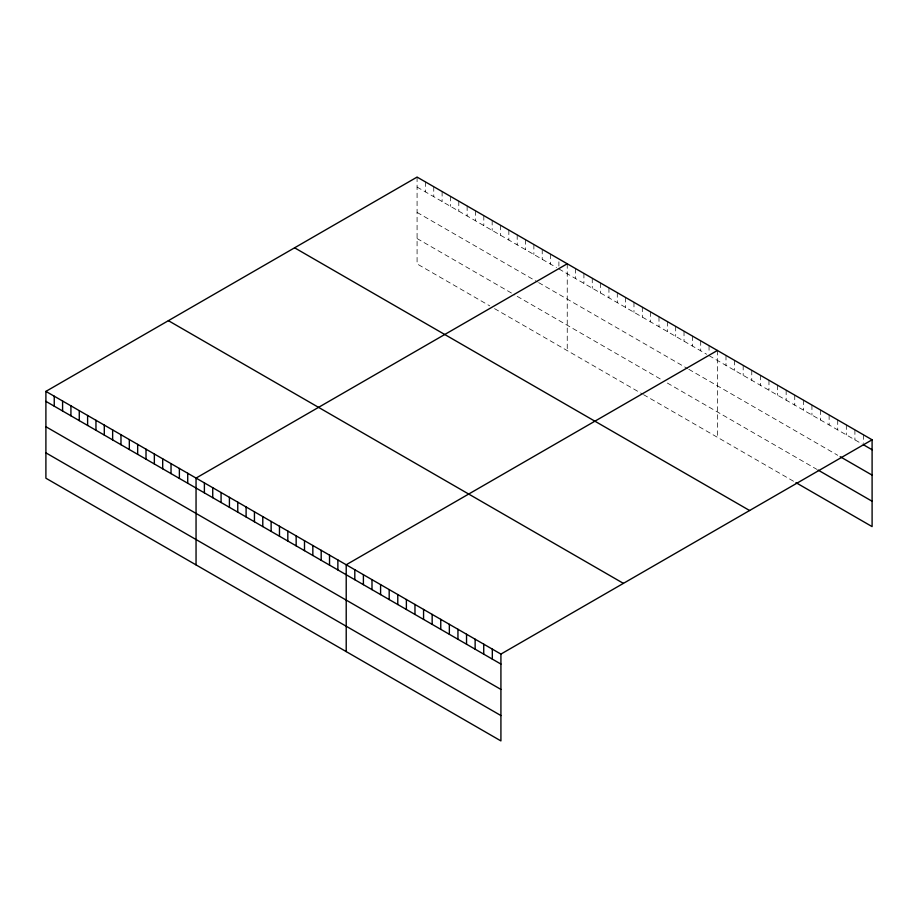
<?xml version="1.0" encoding="UTF-8"?>
<svg xmlns="http://www.w3.org/2000/svg" width="918" height="918" viewBox="0 0 918 918"><rect width="100%" height="100%" fill="white"/><g stroke="black" fill="none" stroke-linecap="round" stroke-linejoin="round"><path stroke-width="0.69" stroke-dasharray="4.59 3.44" d="M417.082 177.082L417.082 263.914L489.776 305.878M417.082 187.065L556.515 267.563M558.901 268.94L706.665 354.256M709.052 355.633L862.277 444.094M417.082 212.425L537.443 281.918M538.636 282.606L687.605 368.611M688.798 369.3L837.721 455.282M417.082 238.554L514.803 294.965M517.19 296.342L661.385 379.593M667.34 383.036L816.848 469.35M494.538 308.632L642.313 393.948M643.507 394.637L794.747 481.95M863.505 434.822L863.505 443.383M854.91 429.865L854.91 439.848M846.316 424.908L846.316 434.88M837.721 419.939L837.721 429.922M829.126 414.982L829.126 424.954M820.531 410.013L820.531 419.996M811.937 405.056L811.937 415.028M803.342 400.087L803.342 410.071M794.747 395.13L794.747 405.113M786.152 390.161L786.152 400.145M777.557 385.204L777.557 395.188M768.963 380.247L768.963 390.219M760.368 375.278L760.368 385.262M751.773 370.321L751.773 380.293M743.178 365.353L743.178 375.336M734.584 360.395L734.584 370.379M725.989 355.427L725.989 365.41M717.394 350.469L717.394 437.289M709.052 345.65L709.052 352.776M700.709 340.842L700.709 350.814M692.367 336.022L692.367 346.006M684.025 331.203L684.025 341.186M675.682 326.383L675.682 336.367M667.34 321.575L667.34 331.547M658.998 316.756L658.998 326.739M650.655 311.936L650.655 321.92M642.313 307.128L642.313 317.1M633.971 302.309L633.971 312.292M625.628 297.489L625.628 307.473M617.286 292.67L617.286 302.653M608.944 287.862L608.944 297.834M600.601 283.042L600.601 293.026M592.259 278.223L592.259 288.206M583.917 273.415L583.917 283.387M575.575 268.595L575.575 278.579M567.244 263.776L567.244 350.607M558.901 261.814L558.901 266.094M550.559 254.148L550.559 264.12M542.217 249.329L542.217 259.312M533.874 244.509L533.874 254.493M525.532 239.701L525.532 249.673M517.19 234.882L517.19 244.865M508.847 230.062L508.847 240.046M500.505 225.254L500.505 235.226M492.163 220.435L492.163 230.407M483.82 215.615L483.82 225.598M475.478 210.796L475.478 220.779M467.136 205.988L467.136 215.959M458.793 201.168L458.793 211.151M450.451 196.349L450.451 206.332M442.109 191.541L442.109 201.512M433.766 186.721L433.766 196.693M425.424 181.902L425.424 191.885"/><path stroke-width="1.38" d="M45.9 391.389L500.918 654.086L500.918 740.918L45.9 478.209L45.9 391.389L417.082 177.082L872.1 439.791L872.1 526.611L795.975 482.661M567.244 263.776L196.05 478.083L196.05 564.903M717.394 350.469L346.212 564.765L346.212 651.596M500.918 654.086L872.1 439.791M863.505 444.805L872.1 449.763M840.177 456.694L872.1 475.122M818.076 470.062L872.1 501.251M294.598 247.803L749.604 510.511M168.396 320.669L623.402 583.366M45.9 401.361L500.918 664.07M45.9 426.721L500.918 689.429M45.9 452.849L500.918 715.558M492.323 649.129L492.323 659.101M483.729 644.161L483.729 654.144M475.134 639.203L475.134 649.187M466.539 634.235L466.539 644.218M457.944 629.278L457.944 639.261M449.35 624.32L449.35 634.292M440.755 619.352L440.755 629.335M432.16 614.394L432.16 624.366M423.565 609.426L423.565 619.409M414.97 604.469L414.97 614.452M406.376 599.5L406.376 609.483M397.781 594.543L397.781 604.526M389.186 589.585L389.186 599.557M380.591 584.617L380.591 594.6M371.997 579.66L371.997 589.631M363.402 574.691L363.402 584.674M354.807 569.734L354.807 579.706M337.87 559.957L337.87 569.929M329.528 555.138L329.528 565.121M321.185 550.318L321.185 560.301M312.843 545.51L312.843 555.482M304.501 540.691L304.501 550.662M296.158 535.871L296.158 545.854M287.816 531.052L287.816 541.035M279.474 526.244L279.474 536.215M271.131 521.424L271.131 531.407M262.789 516.604L262.789 526.588M254.447 511.796L254.447 521.768M246.104 506.977L246.104 516.96M237.762 502.157L237.762 512.141M229.42 497.338L229.42 507.321M221.077 492.53L221.077 502.502M212.735 487.71L212.735 497.694M204.393 482.891L204.393 492.874M187.72 473.263L187.72 483.247M179.377 468.444L179.377 478.427M171.035 463.624L171.035 473.608M162.693 458.816L162.693 468.788M154.35 453.997L154.35 463.98M146.008 449.177L146.008 459.161M137.666 444.369L137.666 454.341M129.323 439.55L129.323 449.533M120.981 434.73L120.981 444.714M112.639 429.911L112.639 439.894M104.296 425.103L104.296 435.075M95.954 420.283L95.954 430.267M87.612 415.464L87.612 425.447M79.269 410.656L79.269 420.628M70.927 405.836L70.927 415.82M62.585 401.017L62.585 411M54.242 396.197L54.242 406.181"/></g></svg>
